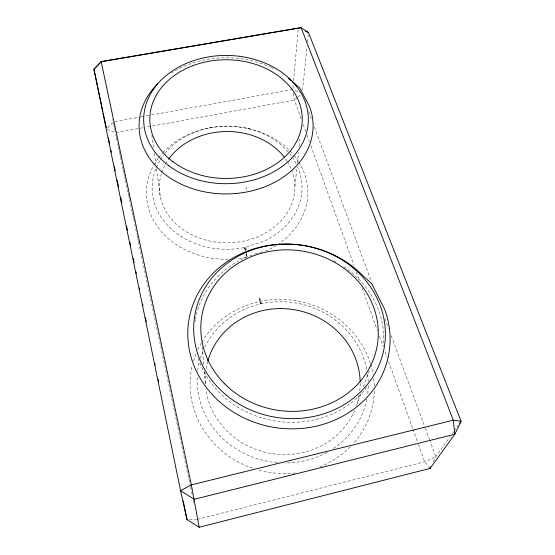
<?xml version="1.0" encoding="UTF-8"?>
<svg xmlns="http://www.w3.org/2000/svg" width="555" height="555" viewBox="0 0 555 555"><rect width="100%" height="100%" fill="white"/><g stroke="black" fill="none" stroke-linecap="round" stroke-linejoin="round"><path stroke-width="0.42" stroke-dasharray="2.77 2.08" d="M246.815 253.011L246.711 257.284A80.697 66.51 -0.5 0 1 235.806 258.921M259.421 301.649L259.643 297.647L261.398 303.772L260.482 303.863L259.421 301.649L261.398 303.772M292.915 88.564L293.297 84.304M293.595 80.891L298.208 28.895M302.489 90.257L307.047 46.308M307.498 42L308.212 35.104M294.878 186.383L297.001 166.75M297.369 163.337L298.569 152.237M299.214 146.263L300.234 136.87M356.532 405.559L360.993 393.349M363.372 386.835L369.318 370.553M433.275 461.815L435.786 456.675L450.16 436.549M452.145 433.774L453.636 431.693M454.129 430.999L458.097 425.442M297.626 97.403L294.4 100.046L146.062 127.164M298.264 96.875L300.2 95.287M244.963 250.055L244.38 247.648L264.138 241.106A74.946 61.549 -0.4 0 0 297.64 166.826M197.379 519.369L424.7 461.795L435.786 456.675L430.104 441.246M209.665 127.921L210.803 127.664M142.656 127.789L115.371 132.77L106.636 129.26L113.137 121.913L112.63 119.367M114.843 121.607L140.394 116.987M141.241 116.834L150.613 115.142M151.459 114.982L291.986 89.57M189.595 519.529L196.512 519.39M247.877 128.531L249.445 128.843M295.163 90.486L299.811 92.63M430.049 468.427L424.7 461.795L417.957 443.056M244.38 247.648L245.775 250.714M308.712 111.569L311.404 118.874M314.394 126.991L371.198 281.281M384.955 318.632L388.542 328.373M391.233 335.685L425.019 427.44M425.317 428.252L429.806 440.434M301.15 118.784L294.4 100.046L293.317 92.692M303.21 124.493L305.847 131.826M307.019 135.08L309.371 141.601M310.835 145.674L353.979 265.443M356.324 271.957L359.55 280.92M362.193 288.253L377.456 330.62M379.509 336.323L383.033 346.098M385.087 351.801L387.14 357.503M388.604 361.583L412.67 428.391M412.962 429.202L417.658 442.238M245.886 187.278L247.037 191.093M245.934 254.072L246.711 257.284L246.205 253.982M115.731 134.47L116.272 137.009M116.453 137.862L117.535 142.947M117.709 143.794L118.25 146.34M118.43 147.186L118.971 149.725M119.152 150.578L119.693 153.118M119.873 153.964L120.407 156.51M120.588 157.356L122.384 165.834M122.565 166.687L123.106 169.226M123.286 170.073L123.827 172.619M124.008 173.465L124.549 176.011M124.722 176.858L125.263 179.404M125.444 180.25L127.241 188.728M127.421 189.574L127.962 192.12M128.143 192.967L128.684 195.513M128.864 196.359L129.398 198.898M129.579 199.751L132.097 211.621M132.277 212.468L132.818 215.007M132.999 215.86L133.54 218.399M133.72 219.246L136.953 234.508M137.134 235.355L137.675 237.901M137.855 238.747L138.396 241.293M138.57 242.14L190.365 486.305M190.545 487.158L192.162 494.783M193.244 499.875L194.319 504.96M113.31 122.752L113.824 125.257M113.997 126.089L114.51 128.594M114.684 129.433L115.204 131.937M245.886 247.148L246.42 250.499M245.705 250.68L245.199 247.377A74.946 61.549 -0.4 0 1 172.008 229.603A74.946 61.549 -0.4 0 1 156.004 168.311M151.827 135.233L153.617 148.109M154.332 153.263L155.879 164.419M156.475 168.713L160.527 197.899M259.643 297.647L260.482 303.863M202.249 347.187L203.789 365.308M204.302 371.35L205.405 384.296M366.737 387.397A95.016 86.337 9.3 0 1 272.956 420.614A95.016 86.337 9.3 0 1 197.566 356.241M194.958 321.831A95.016 86.337 9.3 0 1 195.228 320.117M195.374 319.264A95.016 86.337 9.3 0 1 248.772 256.264M249.57 255.952A95.016 86.337 9.3 0 1 254.405 254.218M255.224 253.954A95.016 86.337 9.3 0 1 263.486 251.699M333.409 260.586A95.016 86.337 9.3 0 1 336.441 262.21M343.822 266.74A95.016 86.337 9.3 0 1 383.366 346.112M156.33 167.52A74.946 61.549 -0.4 0 1 160.104 160.215M160.548 159.5A74.946 61.549 -0.4 0 1 163.919 154.706M164.96 153.395A74.946 61.549 -0.4 0 1 291.639 156.309M292.138 157.016A74.946 61.549 -0.4 0 1 296.162 163.711M298.874 162.22A80.697 66.51 -0.5 0 1 279.172 243.499M276.307 245.407A80.697 66.51 -0.5 0 1 265.637 251.158M228.112 259.324A80.697 66.51 -0.5 0 1 153.624 165.508M154.04 164.766A80.697 66.51 -0.5 0 1 158.258 158.293M158.772 157.599A80.697 66.51 -0.5 0 1 162.539 153.083M163.101 152.465A80.697 66.51 -0.5 0 1 293.498 154.845M294.025 155.476A80.697 66.51 -0.5 0 1 298.417 161.505M374.334 390.984A92.38 86.809 11.9 0 1 353.195 443.688M350.274 446.789A92.38 86.809 11.9 0 1 319.368 467.026M295.378 472.95A92.38 86.809 11.9 0 1 257.43 469.738M252.587 468.205A92.38 86.809 11.9 0 1 192.169 365.898M193.501 360.875A92.38 86.809 11.9 0 1 196.38 352.813M197.774 349.664A92.38 86.809 11.9 0 1 201.389 342.803M201.826 342.06A92.38 86.809 11.9 0 1 292.305 300.248A92.38 86.809 11.9 0 1 370.483 363.594M370.726 364.392A92.38 86.809 11.9 0 1 373.092 374.237M373.723 378.406A92.38 86.809 11.9 0 1 374.341 386.759M366.806 399.225A85.789 80.419 11.6 0 1 333.028 448.766M327.082 452.353A85.789 80.419 11.6 0 1 284.777 463.009M277.229 462.69A85.789 80.419 11.6 0 1 197.205 376.352M197.74 370.518A85.789 80.419 11.6 0 1 199.495 361.451M200.397 358.246A85.789 80.419 11.6 0 1 203.331 350.267M204.788 347.111A85.789 80.419 11.6 0 1 293.595 302.669A85.789 80.419 11.6 0 1 367.015 370.643M367.549 373.987A85.789 80.419 11.6 0 1 368.208 381.507M368.256 385.718A85.789 80.419 11.6 0 1 367.514 395.042M291.569 169.83A67.793 55.66 -0.4 0 1 229.035 242.819A67.793 55.66 -0.4 0 1 161.519 173.209M161.789 172.383A67.793 55.66 -0.4 0 1 165.154 164.703M165.563 163.975A67.793 55.66 -0.4 0 1 168.241 159.701M285.631 158.973A67.793 55.66 -0.4 0 1 287.032 161.033M287.476 161.734A67.793 55.66 -0.4 0 1 291.264 169.074M354.721 410.263A77.686 72.809 11.6 0 1 273.226 453.81A77.686 72.809 11.6 0 1 205.884 389.437M205.294 383.394A77.686 72.809 11.6 0 1 205.537 372.939M206.092 368.693A77.686 72.809 11.6 0 1 207.542 361.971M360.195 383.269A77.686 72.809 11.6 0 1 359.702 391.684M359.071 395.826A77.686 72.809 11.6 0 1 356.796 404.768M171.023 73.142A87.017 68.105 -0.1 0 1 270.007 67.002M270.784 67.356A87.017 68.105 -0.1 0 1 275.342 69.646"/><path stroke-width="0.83" d="M430.049 468.427L454.822 434.225L461.073 421.28L308.476 32.516L301.101 27.75L298.285 28.041L101.149 61.563L93.927 69.243L180.583 490.71L187.007 519.584L199.141 527.25L430.049 468.427L430.763 466.956M459.589 423.361L461.073 421.28L453.31 420.184L191.364 484.883L180.583 490.71L194.305 499.257L454.822 434.225L453.31 420.184L301.101 27.75L101.267 61.737L93.927 69.243L102.876 111.506M305.34 31.142L308.476 32.516M288.572 78.456L291.188 80.669M292.499 81.779L299.7 87.87L309.648 106.789A87.017 68.105 -0.1 0 1 209.408 192.682A87.017 68.105 -0.1 0 1 157.724 83.743M101.149 61.563L191.364 484.883L199.141 527.25M103.237 113.199L106.282 127.574M108.385 137.744L109.606 143.69M111.007 150.474L111.354 152.174M114.323 166.597L115.197 170.843M117.119 180.174L118.52 186.959M120.615 197.143L121.836 203.081M126.554 225.996L127.428 230.235M129.877 242.119L130.751 246.358M133.193 258.235L134.067 262.48M135.989 271.811L136.336 273.511M139.312 287.934L139.659 289.634M142.628 304.057L142.975 305.756M145.424 317.633L146.298 321.879M154.859 363.456L155.206 365.148M158.175 379.578L158.529 381.271M183.164 500.915L187.007 519.584M207.771 361.138A77.686 72.809 11.6 0 1 291.673 309.322A77.686 72.809 11.6 0 1 360.167 381.528M168.727 159.014A67.793 55.66 -0.4 0 1 284.132 156.968M371.836 283.903L356.775 269.876A101.378 92.13 9.3 0 0 195.02 299.561A101.378 92.13 9.3 0 0 286.352 428.71A101.378 92.13 9.3 0 0 384.65 309.288L371.836 283.903M172.952 161.741A76.229 59.364 -0.1 0 0 299.957 133.547A76.229 59.364 -0.1 0 0 205.218 62.014A76.229 59.364 -0.1 0 0 172.952 161.741M226.391 395.188A96.077 87.031 9.2 0 0 383.567 350.975A96.077 87.031 9.2 0 0 258.665 247.898A96.077 87.031 9.2 0 0 226.391 395.188M168.88 165.799A82.341 64.137 -0.1 0 0 305.93 134.941A82.341 64.137 -0.1 0 0 203.227 57.956A82.341 64.137 -0.1 0 0 168.88 165.799M224.581 383.755A88.939 80.544 9.1 0 0 374.375 356.719A88.939 80.544 9.1 0 0 269.695 251.366A88.939 80.544 9.1 0 0 224.581 383.755"/></g></svg>
